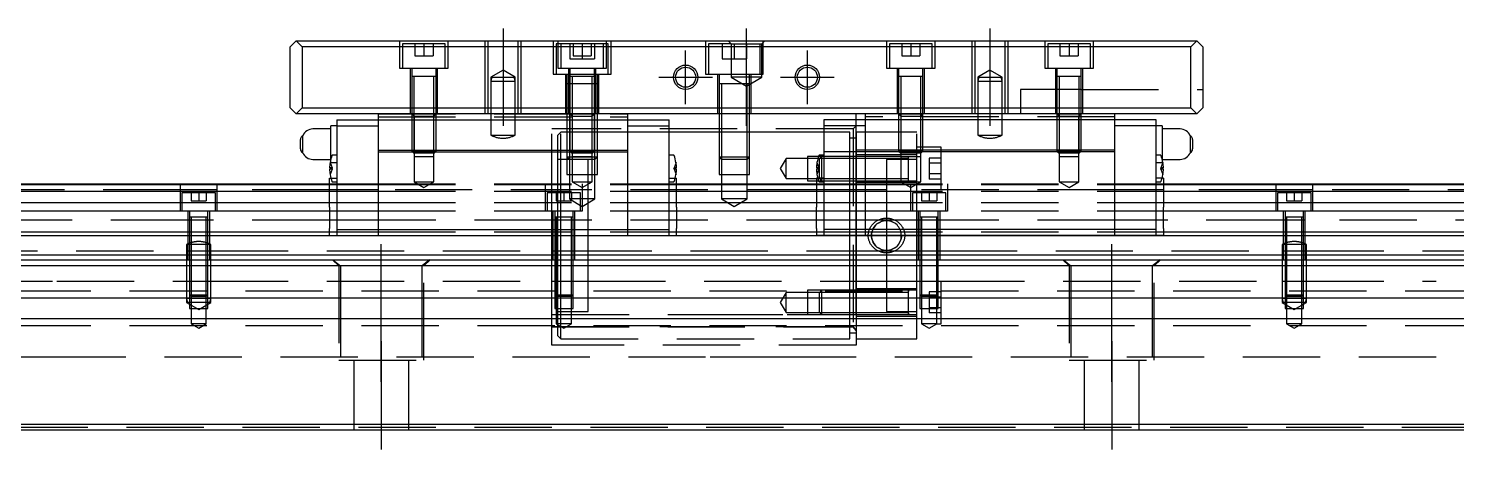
# Model space of a CAD drawing. Extents: x -13 to 914, y -394 to 111.
# Drawn here: x 232 to 466.6, y -336.7 to -267.5 of the extents above; entities that cross this region are included whole.
import ezdxf

# ---------------------------------------------------------------- set-up
doc = ezdxf.new("R2010")
doc.units = 0
doc.linetypes.add('CENTER', pattern=[50.8, 31.75, -6.35, 6.35, -6.35])
doc.linetypes.add('DASHED', pattern=[19.05, 12.7, -6.35])
doc.layers.get('0').update_dxf_attribs({"linetype": 'CONTINUOUS'})
doc.layers.add('CENTER', color=1, linetype='CENTER')

msp = doc.modelspace()

# ---------------------------------------------------------------- linework, layer by layer
at = {"color": 7, "linetype": 'CONTINUOUS'}
for p, q in [((275, -270.51), (276, -269.51)), ((276, -269.51), (424, -269.51)), ((276, -269.51), (277, -270.51)), ((423, -270.51), (424, -269.51)), ((424, -269.51), (425, -270.51)), ((275, -280.51), (275, -270.51)), ((277, -270.51), (277, -280.51)), ((423, -270.51), (277, -270.51)), ((423, -280.51), (423, -270.51)), ((425, -270.51), (425, -280.51)), ((325, -276.61), (324.65, -276.61)), ((275, -280.51), (276, -281.51)), ((277, -280.51), (276, -281.51)), ((424, -281.51), (276, -281.51)), ((277, -280.51), (423, -280.51)), ((289.5, -281.51), (289.5, -282.51)), ((330.5, -282.51), (330.5, -281.51)), ((368, -282.51), (368, -281.51)), ((369.5, -281.51), (369.5, -282.51)), ((410.5, -282.51), (410.5, -281.51)), ((424, -281.51), (423, -280.51)), ((424, -281.51), (425, -280.51)), ((282.7, -283.51), (281.7, -283.51)), ((281.7, -288.97), (281.7, -283.51)), ((282.7, -282.51), (289.5, -282.51)), ((282.7, -282.51), (282.7, -283.51)), ((282.7, -283.51), (282.7, -300.51)), ((282.7, -283.51), (289.5, -283.51)), ((289.5, -282.51), (289.5, -287.51)), ((289.5, -282.51), (330.5, -282.51)), ((330.5, -282.51), (337.3, -282.51)), ((330.5, -287.51), (330.5, -282.51)), ((330.5, -283.51), (337.3, -283.51)), ((337.3, -283.51), (337.3, -282.51)), ((337.3, -300.51), (337.3, -283.51)), ((362.7, -282.51), (362.7, -283.51)), ((369.5, -282.51), (362.7, -282.51)), ((369.5, -283.51), (362.7, -283.51)), ((362.7, -283.51), (362.7, -300.51)), ((369.5, -282.51), (369.5, -287.51)), ((410.5, -282.51), (369.5, -282.51)), ((417.3, -282.51), (410.5, -282.51)), ((410.5, -287.51), (410.5, -282.51)), ((417.3, -283.51), (410.5, -283.51)), ((417.3, -283.51), (417.3, -282.51)), ((418.3, -283.51), (417.3, -283.51)), ((417.3, -300.51), (417.3, -283.51)), ((418.3, -283.51), (418.3, -288.97)), ((276.7, -287.26), (276.7, -285.76)), ((277.12, -287.9), (277.12, -285.12)), ((281.7, -284.01), (278.75, -284.01)), ((421.25, -284.01), (418.3, -284.01)), ((422.88, -285.12), (422.88, -287.9)), ((423.3, -285.76), (423.3, -287.26)), ((282.7, -288.31), (281.99, -288.31)), ((289.5, -287.51), (289.5, -287.76)), ((289.5, -287.51), (330.5, -287.51)), ((289.5, -287.76), (289.5, -300.51)), ((289.5, -287.76), (330.5, -287.76)), ((330.5, -287.76), (330.5, -287.51)), ((330.5, -300.51), (330.5, -287.76)), ((338.01, -288.31), (337.3, -288.31)), ((362.7, -288.31), (361.99, -288.31)), ((369.5, -287.51), (369.5, -287.76)), ((410.5, -287.51), (369.5, -287.51)), ((369.5, -287.76), (369.5, -300.51)), ((410.5, -287.76), (369.5, -287.76)), ((410.5, -287.76), (410.5, -287.51)), ((410.5, -300.51), (410.5, -287.76)), ((418.01, -288.31), (417.3, -288.31)), ((278.75, -289.01), (281.69, -289.01)), ((281.5, -290.41), (281.58, -290.41)), ((281.58, -290.61), (281.5, -290.61)), ((281.58, -290.41), (281.58, -290.61)), ((338.42, -290.61), (338.42, -290.41)), ((338.42, -290.41), (338.5, -290.41)), ((338.5, -290.61), (338.42, -290.61)), ((361.5, -290.41), (361.58, -290.41)), ((361.58, -290.61), (361.5, -290.61)), ((361.58, -290.41), (361.58, -290.61)), ((418.31, -289.01), (421.25, -289.01)), ((418.42, -290.61), (418.42, -290.41)), ((418.42, -290.41), (418.5, -290.41)), ((418.5, -290.61), (418.42, -290.61)), ((0, -293.01), (281.5, -293.01)), ((0, -293.14), (281.5, -293.14)), ((281.5, -294.48), (281.5, -292.08)), ((281.5, -292.08), (281.71, -292.08)), ((281.99, -292.71), (282.7, -292.71)), ((337.3, -292.71), (338.01, -292.71)), ((338.29, -292.08), (338.5, -292.08)), ((338.5, -294.48), (338.5, -292.08)), ((338.5, -293.01), (361.5, -293.01)), ((338.5, -293.14), (361.5, -293.14)), ((361.5, -292.08), (361.5, -294.48)), ((361.71, -292.08), (361.5, -292.08)), ((361.99, -292.71), (362.7, -292.71)), ((417.3, -292.71), (418.01, -292.71)), ((418.5, -292.08), (418.29, -292.08)), ((418.5, -292.08), (418.5, -294.48)), ((418.5, -293.01), (700, -293.01)), ((418.5, -293.14), (700, -293.14)), ((0, -294.22), (281.5, -294.22)), ((281.5, -296.04), (281.5, -294.48)), ((338.5, -294.22), (361.5, -294.22)), ((338.5, -296.04), (338.5, -294.48)), ((361.5, -294.48), (361.5, -296.04)), ((418.5, -294.22), (700, -294.22)), ((418.5, -294.48), (418.5, -296.04)), ((0, -296.09), (281.5, -296.09)), ((0, -297.44), (281.5, -297.44)), ((281.5, -296.86), (281.5, -296.04)), ((281.5, -296.86), (281.5, -300.38)), ((338.5, -296.86), (338.5, -296.04)), ((338.5, -296.09), (361.5, -296.09)), ((338.5, -296.86), (338.5, -300.38)), ((338.5, -297.44), (361.5, -297.44)), ((361.5, -296.04), (361.5, -296.86)), ((361.5, -300.38), (361.5, -296.86)), ((418.5, -296.04), (418.5, -296.86)), ((418.5, -296.09), (700, -296.09)), ((418.5, -300.38), (418.5, -296.86)), ((418.5, -297.44), (700, -297.44)), ((0, -300.92), (281.5, -300.92)), ((0, -301.51), (281.5, -301.51)), ((281.5, -301.51), (281.5, -300.38)), ((281.5, -301.51), (338.5, -301.51)), ((282.7, -300.51), (289.5, -300.51)), ((282.7, -300.51), (282.7, -301.51)), ((282.7, -301.51), (289.5, -301.51)), ((289.5, -300.51), (289.5, -301.51)), ((289.5, -300.51), (330.5, -300.51)), ((289.5, -301.51), (330.5, -301.51)), ((330.5, -300.51), (337.3, -300.51)), ((330.5, -301.51), (330.5, -300.51)), ((330.5, -301.51), (337.3, -301.51)), ((337.3, -301.51), (337.3, -300.51)), ((338.5, -301.51), (338.5, -300.38)), ((338.5, -300.92), (361.5, -300.92)), ((338.5, -301.51), (700, -301.51)), ((361.5, -300.38), (361.5, -301.51)), ((362.7, -301.51), (361.5, -301.51)), ((362.7, -300.51), (362.7, -301.51)), ((369.5, -300.51), (362.7, -300.51)), ((369.5, -301.51), (362.7, -301.51)), ((369.5, -300.51), (369.5, -301.51)), ((410.5, -300.51), (369.5, -300.51)), ((410.5, -301.51), (369.5, -301.51)), ((417.3, -300.51), (410.5, -300.51)), ((410.5, -301.51), (410.5, -300.51)), ((417.3, -301.51), (410.5, -301.51)), ((417.3, -301.51), (417.3, -300.51)), ((418.5, -301.51), (417.3, -301.51)), ((418.5, -300.38), (418.5, -301.51)), ((418.5, -300.92), (700, -300.92)), ((0, -304.71), (700, -304.71)), ((1, -305.51), (699, -305.51)), ((698, -306.51), (2, -306.51)), ((698, -311.81), (2, -311.81)), ((698, -315.21), (2, -315.21)), ((2, -332.51), (698, -332.51)), ((699, -333.51), (1, -333.51))]:
    msp.add_line(p, q, dxfattribs=at)
at = {"color": 3, "linetype": 'DASHED'}
for p, q in [((293, -269.51), (293, -274.01)), ((301, -274.01), (301, -269.51)), ((307, -269.51), (307, -281.51)), ((307.5, -269.51), (307.5, -281.51)), ((312.5, -281.51), (312.5, -269.51)), ((313, -281.51), (313, -269.51)), ((318.25, -269.51), (318.25, -275.01)), ((319, -269.51), (319, -274.01)), ((327, -274.01), (327, -269.51)), ((327.75, -275.01), (327.75, -269.51)), ((343.25, -269.51), (343.25, -275.01)), ((347, -269.51), (347.5, -270.01)), ((352.5, -270.01), (353, -269.51)), ((352.75, -275.01), (352.75, -269.51)), ((373, -269.51), (373, -274.01)), ((381, -274.01), (381, -269.51)), ((387, -269.51), (387, -281.51)), ((387.5, -269.51), (387.5, -281.51)), ((392.5, -281.51), (392.5, -269.51)), ((393, -281.51), (393, -269.51)), ((399, -269.51), (399, -274.01)), ((407, -274.01), (407, -269.51)), ((293.5, -270.01), (293.5, -274.01)), ((300.5, -270.01), (293.5, -270.01)), ((295.5, -270.01), (295.5, -272.01)), ((295.5, -272.01), (297, -272.01)), ((297, -270.01), (297, -272.01)), ((297, -272.01), (298.5, -272.01)), ((298.5, -270.01), (298.5, -272.01)), ((300.5, -274.01), (300.5, -270.01)), ((318.75, -270.01), (318.75, -275.01)), ((319.5, -270.01), (318.75, -270.01)), ((319.5, -270.01), (319.5, -274.01)), ((326.5, -270.01), (319.5, -270.01)), ((321, -270.01), (321, -272.51)), ((321.5, -270.01), (321.5, -272.01)), ((321.5, -272.01), (323, -272.01)), ((323, -270.01), (323, -272.01)), ((323, -272.01), (323, -272.51)), ((323, -272.01), (324.5, -272.01)), ((324.5, -270.01), (324.5, -272.01)), ((325, -270.01), (325, -272.51)), ((326.5, -274.01), (326.5, -270.01)), ((327.25, -270.01), (326.5, -270.01)), ((327.25, -275.01), (327.25, -270.01)), ((343.75, -270.01), (343.75, -275.01)), ((347.5, -270.01), (343.75, -270.01)), ((346, -270.01), (346, -272.51)), ((347.5, -270.01), (347.5, -275.51)), ((347.5, -270.01), (352.5, -270.01)), ((348, -270.01), (348, -272.51)), ((350, -270.01), (350, -272.51)), ((352.25, -275.01), (352.25, -270.01)), ((352.5, -275.51), (352.5, -270.01)), ((373.5, -270.01), (373.5, -274.01)), ((380.5, -270.01), (373.5, -270.01)), ((375.5, -270.01), (375.5, -272.01)), ((375.5, -272.01), (377, -272.01)), ((377, -270.01), (377, -272.01)), ((377, -272.01), (378.5, -272.01)), ((378.5, -270.01), (378.5, -272.01)), ((380.5, -274.01), (380.5, -270.01)), ((399.5, -270.01), (399.5, -274.01)), ((406.5, -270.01), (399.5, -270.01)), ((401.5, -270.01), (401.5, -272.01)), ((401.5, -272.01), (403, -272.01)), ((403, -270.01), (403, -272.01)), ((403, -272.01), (404.5, -272.01)), ((404.5, -270.01), (404.5, -272.01)), ((406.5, -274.01), (406.5, -270.01)), ((293, -274.01), (301, -274.01)), ((294.75, -274.01), (294.75, -281.51)), ((295, -274.01), (295, -275.41)), ((299, -275.41), (299, -274.01)), ((299.25, -281.51), (299.25, -274.01)), ((310, -274.36), (308, -275.51)), ((312, -275.51), (310, -274.36)), ((319, -274.01), (327, -274.01)), ((320.75, -274.01), (320.75, -281.51)), ((321, -272.51), (323, -272.51)), ((321, -274.01), (321, -275.41)), ((323, -272.51), (325, -272.51)), ((325, -275.41), (325, -274.01)), ((325.25, -281.51), (325.25, -274.01)), ((346, -272.51), (348, -272.51)), ((348, -272.51), (350, -272.51)), ((373, -274.01), (381, -274.01)), ((374.75, -274.01), (374.75, -281.51)), ((375, -274.01), (375, -275.41)), ((379, -275.41), (379, -274.01)), ((379.25, -281.51), (379.25, -274.01)), ((390, -274.36), (388, -275.51)), ((392, -275.51), (390, -274.36)), ((399, -274.01), (407, -274.01)), ((400.75, -274.01), (400.75, -281.51)), ((401, -274.01), (401, -275.41)), ((405, -275.41), (405, -274.01)), ((405.25, -281.51), (405.25, -274.01)), ((299, -275.41), (295, -275.41)), ((299, -275.41), (295, -275.41)), ((299, -275.41), (295, -275.41)), ((295, -275.41), (295, -275.42)), ((295, -275.41), (295, -281.51)), ((295, -275.41), (295, -275.41)), ((295.35, -275.41), (295.35, -281.51)), ((298.65, -281.51), (298.65, -275.41)), ((299, -275.42), (299, -275.41)), ((299, -275.41), (299, -275.41)), ((299, -281.51), (299, -275.41)), ((308, -275.51), (308, -276.14)), ((308.17, -275.51), (308, -276.14)), ((308, -275.51), (312, -275.51)), ((308, -276.14), (308, -281.51)), ((308, -276.14), (312, -276.14)), ((312, -276.14), (311.83, -275.51)), ((312, -276.14), (312, -275.51)), ((312, -281.51), (312, -276.14)), ((318.25, -275.01), (327.75, -275.01)), ((320.25, -275.01), (320.25, -281.51)), ((320.5, -275.01), (320.5, -276.61)), ((321, -276.61), (320.5, -276.61)), ((320.5, -276.61), (320.5, -276.62)), ((320.5, -276.61), (320.5, -281.51)), ((320.5, -276.61), (320.5, -276.61)), ((325.5, -276.61), (320.5, -276.61)), ((321, -276.61), (320.5, -276.61)), ((320.9, -276.61), (320.9, -281.51)), ((320.9, -276.61), (320.9, -281.51)), ((325, -275.41), (321, -275.41)), ((325, -275.41), (321, -275.41)), ((321, -275.41), (321, -281.51)), ((321, -275.41), (321, -275.41)), ((321, -275.41), (321, -275.42)), ((321.35, -276.61), (321, -276.61)), ((321.35, -276.61), (321, -276.61)), ((321.35, -275.41), (321.35, -281.51)), ((324.65, -276.61), (321.35, -276.61)), ((324.65, -276.61), (321.35, -276.61)), ((324.65, -281.51), (324.65, -275.41)), ((325, -276.61), (324.65, -276.61)), ((325, -275.41), (325, -275.41)), ((325, -281.51), (325, -275.41)), ((325, -275.42), (325, -275.41)), ((325.5, -276.61), (325, -276.61)), ((325.5, -276.61), (325, -276.61)), ((325.1, -281.51), (325.1, -276.61)), ((325.1, -281.51), (325.1, -276.61)), ((325.5, -276.61), (325.5, -275.01)), ((325.5, -276.62), (325.5, -276.61)), ((325.5, -276.61), (325.5, -276.61)), ((325.5, -281.51), (325.5, -276.61)), ((325.75, -281.51), (325.75, -275.01)), ((343.25, -275.01), (352.75, -275.01)), ((345.25, -275.01), (345.25, -281.51)), ((345.5, -275.01), (345.5, -276.61)), ((350.5, -276.61), (345.5, -276.61)), ((350.5, -276.61), (345.5, -276.61)), ((350.5, -276.61), (345.5, -276.61)), ((345.5, -276.61), (345.5, -281.51)), ((345.5, -276.61), (345.5, -276.61)), ((345.5, -276.61), (345.5, -276.62)), ((345.9, -276.61), (345.9, -281.51)), ((347.5, -275.51), (350, -276.95)), ((352.5, -275.51), (347.5, -275.51)), ((350, -276.95), (352.5, -275.51)), ((350.1, -281.51), (350.1, -276.61)), ((350.5, -276.61), (350.5, -275.01)), ((350.5, -276.61), (350.5, -276.61)), ((350.5, -281.51), (350.5, -276.61)), ((350.5, -276.62), (350.5, -276.61)), ((350.75, -281.51), (350.75, -275.01)), ((379, -275.41), (375, -275.41)), ((379, -275.41), (375, -275.41)), ((375, -275.41), (375, -281.51)), ((375, -275.41), (375, -275.41)), ((375, -275.41), (375, -275.42)), ((375.35, -275.41), (375.35, -281.51)), ((378.65, -281.51), (378.65, -275.41)), ((379, -275.41), (379, -275.41)), ((379, -281.51), (379, -275.41)), ((379, -275.42), (379, -275.41)), ((388, -275.51), (388, -276.14)), ((388.17, -275.51), (388, -276.14)), ((388, -275.51), (392, -275.51)), ((388, -276.14), (388, -281.51)), ((388, -276.14), (392, -276.14)), ((392, -276.14), (391.83, -275.51)), ((392, -276.14), (392, -275.51)), ((392, -281.51), (392, -276.14)), ((405, -275.41), (401, -275.41)), ((405, -275.41), (401, -275.41)), ((405, -275.41), (401, -275.41)), ((405, -275.41), (401, -275.41)), ((405, -275.41), (401, -275.41)), ((405, -275.41), (401, -275.41)), ((401, -275.41), (401, -275.42)), ((401, -275.41), (401, -281.51)), ((401, -275.41), (401, -275.41)), ((401.35, -275.41), (401.35, -281.51)), ((401.35, -275.41), (401.35, -281.51)), ((404.65, -281.51), (404.65, -275.41)), ((404.65, -281.51), (404.65, -275.41)), ((405, -275.42), (405, -275.41)), ((405, -275.41), (405, -275.41)), ((405, -281.51), (405, -275.41)), ((405, -277.51), (395, -277.51)), ((395, -277.51), (395, -281.51)), ((405, -277.51), (425, -277.51)), ((289.5, -281.51), (330.5, -281.51)), ((295, -281.51), (295, -287.66)), ((295, -281.51), (295.38, -281.89)), ((295, -281.51), (299, -281.51)), ((295.35, -281.51), (295.35, -288.01)), ((298.62, -281.89), (299, -281.51)), ((298.65, -288.01), (298.65, -281.51)), ((299, -287.66), (299, -281.51)), ((308, -281.51), (308, -285.01)), ((312, -285.01), (312, -281.51)), ((318, -297.51), (318, -281.51)), ((320.5, -281.51), (320.5, -288.61)), ((320.5, -281.51), (320.5, -288.61)), ((320.9, -281.51), (320.9, -289.01)), ((320.9, -281.51), (320.9, -289.01)), ((321, -281.51), (321, -287.66)), ((321, -281.51), (321.38, -281.89)), ((321, -281.51), (325, -281.51)), ((321.35, -281.51), (321.35, -288.01)), ((324.62, -281.89), (325, -281.51)), ((324.65, -288.01), (324.65, -281.51)), ((325, -287.66), (325, -281.51)), ((325.1, -289.01), (325.1, -281.51)), ((325.1, -289.01), (325.1, -281.51)), ((325.5, -288.61), (325.5, -281.51)), ((325.5, -288.61), (325.5, -281.51)), ((345.5, -281.51), (345.5, -288.61)), ((345.5, -281.51), (345.5, -288.61)), ((345.9, -281.51), (345.9, -289.01)), ((350.1, -289.01), (350.1, -281.51)), ((350.5, -288.61), (350.5, -281.51)), ((350.5, -288.61), (350.5, -281.51)), ((410.5, -281.51), (369.5, -281.51)), ((375, -281.51), (375, -287.66)), ((375, -281.51), (375.38, -281.89)), ((375, -281.51), (379, -281.51)), ((375.35, -281.51), (375.35, -288.01)), ((378.62, -281.89), (379, -281.51)), ((378.65, -288.01), (378.65, -281.51)), ((379, -287.66), (379, -281.51)), ((388, -281.51), (388, -285.01)), ((392, -285.01), (392, -281.51)), ((401, -281.51), (401, -287.66)), ((401, -281.51), (401.38, -281.89)), ((401, -281.51), (405, -281.51)), ((401.35, -281.51), (401.35, -288.01)), ((401.35, -281.51), (401.35, -288.01)), ((404.62, -281.89), (405, -281.51)), ((404.65, -288.01), (404.65, -281.51)), ((404.65, -288.01), (404.65, -281.51)), ((405, -287.66), (405, -281.51)), ((289.5, -282.01), (330.5, -282.01)), ((295.38, -281.89), (295.38, -288.51)), ((295.38, -281.89), (298.62, -281.89)), ((298.62, -288.51), (298.62, -281.89)), ((321.38, -281.89), (321.38, -288.51)), ((321.38, -281.89), (324.62, -281.89)), ((324.62, -288.51), (324.62, -281.89)), ((368, -283.51), (367.5, -284.01)), ((368, -293.01), (368, -282.51)), ((410.5, -282.01), (369.5, -282.01)), ((375.38, -281.89), (375.38, -288.51)), ((375.38, -281.89), (378.62, -281.89)), ((378.62, -288.51), (378.62, -281.89)), ((401.38, -281.89), (401.38, -288.51)), ((401.38, -281.89), (404.62, -281.89)), ((404.62, -288.51), (404.62, -281.89)), ((308, -285.01), (312, -285.01)), ((309.94, -285.51), (310.06, -285.51)), ((367.5, -284.01), (318, -284.01)), ((319.5, -284.51), (319, -285.01)), ((319, -297.51), (319, -285.01)), ((320.5, -284.51), (319.5, -284.51)), ((319.5, -297.51), (319.5, -284.51)), ((320.9, -284.51), (320.5, -284.51)), ((321, -284.51), (320.9, -284.51)), ((321.35, -284.51), (321, -284.51)), ((324.65, -284.51), (321.35, -284.51)), ((325, -284.51), (324.65, -284.51)), ((325.1, -284.51), (325, -284.51)), ((325.5, -284.51), (325.1, -284.51)), ((330.5, -284.51), (325.5, -284.51)), ((337.3, -284.51), (330.5, -284.51)), ((345.5, -284.51), (337.3, -284.51)), ((345.9, -284.51), (345.5, -284.51)), ((350.1, -284.51), (345.9, -284.51)), ((350.5, -284.51), (350.1, -284.51)), ((362.7, -284.51), (350.5, -284.51)), ((367, -284.51), (362.7, -284.51)), ((367, -287.76), (367, -284.51)), ((368, -285.51), (367, -285.51)), ((367.5, -284.01), (367.5, -316.52)), ((369.5, -284.51), (368, -284.51)), ((368, -284.51), (368, -293.01)), ((375, -284.51), (369.5, -284.51)), ((375.35, -284.51), (375, -284.51)), ((378, -284.51), (375.35, -284.51)), ((378, -297.51), (378, -284.51)), ((388, -285.01), (392, -285.01)), ((389.94, -285.51), (390.06, -285.51)), ((295, -287.66), (295.35, -288.01)), ((295, -287.66), (299, -287.66)), ((298.65, -288.01), (295.35, -288.01)), ((295.38, -288.51), (295.38, -292.71)), ((295.38, -288.51), (298.62, -288.51)), ((298.62, -292.71), (298.62, -288.51)), ((298.65, -288.01), (299, -287.66)), ((321, -287.66), (321.35, -288.01)), ((321, -287.66), (325, -287.66)), ((324.65, -288.01), (321.35, -288.01)), ((321.38, -288.51), (321.38, -292.71)), ((321.38, -288.51), (324.62, -288.51)), ((324.62, -292.71), (324.62, -288.51)), ((324.65, -288.01), (325, -287.66)), ((360, -288.51), (360, -292.51)), ((362.35, -288.51), (360, -288.51)), ((362.35, -288.51), (362, -288.86)), ((362.35, -288.51), (362.35, -292.51)), ((368, -288.51), (362.35, -288.51)), ((368, -288.51), (362.35, -288.51)), ((368, -287.76), (362.7, -287.76)), ((367, -288.16), (367, -287.76)), ((367, -292.36), (367, -288.16)), ((378, -287.51), (368, -287.51)), ((369.5, -287.76), (368, -287.76)), ((378, -288.26), (368, -288.26)), ((375.38, -288.51), (368, -288.51)), ((375.1, -287.76), (369.5, -287.76)), ((375, -287.66), (375.35, -288.01)), ((375, -287.66), (379, -287.66)), ((375.35, -287.76), (375.1, -287.76)), ((376.4, -287.76), (375.35, -287.76)), ((378.65, -288.01), (375.35, -288.01)), ((375.38, -288.51), (375.38, -292.71)), ((375.38, -288.51), (378.62, -288.51)), ((378, -287.76), (376.39, -287.76)), ((376.6, -292.51), (376.6, -288.51)), ((379, -287.01), (378, -287.01)), ((378.62, -292.71), (378.62, -288.51)), ((378.65, -288.01), (379, -287.66)), ((382, -287.01), (379, -287.01)), ((382, -294.01), (382, -287.01)), ((401, -287.66), (401.35, -288.01)), ((401, -287.66), (405, -287.66)), ((404.65, -288.01), (401.35, -288.01)), ((401.38, -288.51), (401.38, -292.71)), ((401.38, -288.51), (404.62, -288.51)), ((404.62, -292.71), (404.62, -288.51)), ((404.65, -288.01), (405, -287.66)), ((281.58, -289.51), (281.9, -290.41)), ((281.9, -290.41), (281.58, -290.41)), ((281.9, -290.61), (281.58, -291.51)), ((281.9, -290.61), (281.58, -290.61)), ((281.69, -289.01), (281.7, -289.01)), ((281.7, -289.51), (281.7, -288.97)), ((281.7, -289.51), (282.7, -289.51)), ((281.9, -290.41), (281.94, -290.51)), ((281.9, -290.61), (281.94, -290.51)), ((320.9, -289.01), (319, -289.01)), ((320.5, -288.61), (320.5, -291.51)), ((320.5, -288.61), (320.9, -289.01)), ((320.5, -288.61), (325.5, -288.61)), ((320.9, -289.01), (320.9, -291.51)), ((325.1, -289.01), (320.9, -289.01)), ((324, -301.51), (324, -289.01)), ((325.1, -289.01), (325.5, -288.61)), ((325.1, -291.51), (325.1, -289.01)), ((325.5, -291.51), (325.5, -288.61)), ((338.1, -290.41), (338.06, -290.51)), ((338.1, -290.61), (338.06, -290.51)), ((338.42, -289.51), (338.1, -290.41)), ((338.42, -290.41), (338.1, -290.41)), ((338.1, -290.61), (338.42, -291.51)), ((338.42, -290.61), (338.1, -290.61)), ((345.5, -288.61), (345.5, -291.51)), ((345.5, -288.61), (345.9, -289.01)), ((345.5, -288.61), (350.5, -288.61)), ((345.9, -289.01), (345.9, -291.51)), ((350.1, -289.01), (345.9, -289.01)), ((350.1, -289.01), (350.5, -288.61)), ((350.1, -291.51), (350.1, -289.01)), ((350.5, -291.51), (350.5, -288.61)), ((356.5, -288.86), (355.55, -290.51)), ((355.55, -290.51), (356.5, -292.16)), ((356.5, -292.16), (356.5, -288.86)), ((360, -288.86), (356.5, -288.86)), ((362, -288.86), (360, -288.86)), ((361.58, -289.51), (361.9, -290.41)), ((361.9, -290.41), (361.58, -290.41)), ((361.9, -290.61), (361.58, -291.51)), ((361.9, -290.61), (361.58, -290.61)), ((361.9, -290.41), (361.94, -290.51)), ((361.9, -290.61), (361.94, -290.51)), ((362, -292.16), (362, -288.86)), ((368, -288.86), (362, -288.86)), ((368, -288.86), (362, -288.86)), ((376.6, -288.86), (368, -288.86)), ((378, -289.01), (373, -289.01)), ((373, -289.01), (373, -299.05)), ((380, -288.78), (380, -289.64)), ((382, -288.78), (380, -288.78)), ((380, -289.64), (380, -291.38)), ((382, -289.64), (380, -289.64)), ((417.3, -289.51), (418.3, -289.51)), ((418.1, -290.41), (418.06, -290.51)), ((418.1, -290.61), (418.06, -290.51)), ((418.42, -289.51), (418.1, -290.41)), ((418.42, -290.41), (418.1, -290.41)), ((418.1, -290.61), (418.42, -291.51)), ((418.42, -290.61), (418.1, -290.61)), ((418.3, -288.97), (418.3, -289.51)), ((418.3, -289.01), (418.31, -289.01)), ((257, -297.51), (257, -293.01)), ((263, -293.01), (263, -297.51)), ((281.5, -293.01), (282.7, -293.01)), ((281.5, -293.14), (282.7, -293.14)), ((281.71, -292.08), (282.7, -292.08)), ((282.7, -293.01), (289.5, -293.01)), ((282.7, -293.14), (289.5, -293.14)), ((289.5, -293.01), (330.5, -293.01)), ((289.5, -293.14), (330.5, -293.14)), ((295.38, -292.71), (297, -293.65)), ((295.38, -292.71), (298.62, -292.71)), ((297, -293.65), (298.62, -292.71)), ((317, -297.51), (317, -293.01)), ((320.5, -291.51), (325.5, -291.51)), ((320.9, -291.51), (320.9, -295.51)), ((321.38, -292.71), (323, -293.65)), ((321.38, -292.71), (324.62, -292.71)), ((323, -293.65), (324.62, -292.71)), ((323, -293.01), (323, -297.51)), ((325.1, -295.51), (325.1, -291.51)), ((330.5, -293.01), (337.3, -293.01)), ((330.5, -293.14), (337.3, -293.14)), ((337.3, -292.08), (338.29, -292.08)), ((337.3, -293.01), (338.5, -293.01)), ((337.3, -293.14), (338.5, -293.14)), ((345.5, -291.51), (350.5, -291.51)), ((345.9, -291.51), (345.9, -295.51)), ((350.1, -295.51), (350.1, -291.51)), ((356.5, -292.16), (360, -292.16)), ((360, -292.16), (362, -292.16)), ((360, -292.51), (362.35, -292.51)), ((361.5, -293.01), (362.7, -293.01)), ((361.5, -293.14), (362.7, -293.14)), ((362.7, -292.08), (361.71, -292.08)), ((362, -292.16), (368, -292.16)), ((362, -292.16), (362.35, -292.51)), ((362, -292.16), (368, -292.16)), ((362.35, -292.51), (368, -292.51)), ((362.35, -292.51), (368, -292.51)), ((362.7, -293.01), (369.5, -293.01)), ((362.7, -293.14), (369.5, -293.14)), ((367, -292.76), (367, -292.36)), ((367, -293.01), (367, -292.76)), ((367, -301.51), (367, -293.01)), ((368, -292.16), (376.6, -292.16)), ((368, -292.51), (378, -292.51)), ((368, -292.76), (378, -292.76)), ((368, -296.19), (368, -293.01)), ((368, -293.01), (368, -296.19)), ((369.5, -293.01), (410.5, -293.01)), ((369.5, -293.14), (410.5, -293.14)), ((375.38, -292.71), (377, -293.65)), ((375.38, -292.71), (378.62, -292.71)), ((377, -293.65), (378.62, -292.71)), ((377, -297.51), (377, -293.01)), ((380, -291.38), (380, -292.24)), ((382, -291.38), (380, -291.38)), ((382, -292.24), (380, -292.24)), ((383, -293.01), (383, -297.51)), ((401.38, -292.71), (403, -293.65)), ((401.38, -292.71), (404.62, -292.71)), ((403, -293.65), (404.62, -292.71)), ((410.5, -293.01), (417.3, -293.01)), ((410.5, -293.14), (417.3, -293.14)), ((418.29, -292.08), (417.3, -292.08)), ((417.3, -293.01), (418.5, -293.01)), ((417.3, -293.14), (418.5, -293.14)), ((437, -297.51), (437, -293.01)), ((443, -293.01), (443, -297.51)), ((257, -294.01), (203, -294.01)), ((263, -294.01), (257, -294.01)), ((257.25, -294.51), (257.25, -297.51)), ((262.75, -294.51), (257.25, -294.51)), ((258.75, -294.51), (258.75, -295.81)), ((260, -294.51), (260, -295.81)), ((261.25, -294.51), (261.25, -295.81)), ((262.75, -297.51), (262.75, -294.51)), ((281.5, -294.01), (263, -294.01)), ((282.7, -294.01), (281.5, -294.01)), ((281.5, -294.22), (282.7, -294.22)), ((289.5, -294.01), (282.7, -294.01)), ((282.7, -294.22), (289.5, -294.22)), ((324, -294.01), (289.5, -294.01)), ((289.5, -294.22), (330.5, -294.22)), ((317.25, -294.51), (317.25, -297.51)), ((322.75, -294.51), (317.25, -294.51)), ((318.75, -294.51), (318.75, -295.81)), ((320, -294.51), (320, -295.81)), ((320.9, -295.51), (323, -296.72)), ((325.1, -295.51), (320.9, -295.51)), ((321.25, -294.51), (321.25, -295.81)), ((322.75, -297.51), (322.75, -294.51)), ((323, -296.72), (325.1, -295.51)), ((362.7, -294.01), (324, -294.01)), ((330.5, -294.22), (337.3, -294.22)), ((337.3, -294.22), (338.5, -294.22)), ((345.9, -295.51), (348, -296.72)), ((350.1, -295.51), (345.9, -295.51)), ((348, -296.72), (350.1, -295.51)), ((361.5, -294.22), (362.7, -294.22)), ((367, -294.01), (362.7, -294.01)), ((362.7, -294.22), (369.5, -294.22)), ((368, -294.01), (367, -294.01)), ((369.5, -294.01), (368, -294.01)), ((373, -294.01), (369.5, -294.01)), ((369.5, -294.22), (410.5, -294.22)), ((410.5, -294.01), (373, -294.01)), ((377.25, -294.51), (377.25, -297.51)), ((382.75, -294.51), (377.25, -294.51)), ((378.75, -294.51), (378.75, -295.81)), ((380, -294.51), (380, -295.81)), ((381.25, -294.51), (381.25, -295.81)), ((382.75, -297.51), (382.75, -294.51)), ((417.3, -294.01), (410.5, -294.01)), ((410.5, -294.22), (417.3, -294.22)), ((418.5, -294.01), (417.3, -294.01)), ((417.3, -294.22), (418.5, -294.22)), ((437, -294.01), (418.5, -294.01)), ((443, -294.01), (437, -294.01)), ((437.25, -294.51), (437.25, -297.51)), ((442.75, -294.51), (437.25, -294.51)), ((438.75, -294.51), (438.75, -295.81)), ((440, -294.51), (440, -295.81)), ((441.25, -294.51), (441.25, -295.81)), ((442.75, -297.51), (442.75, -294.51)), ((497, -294.01), (443, -294.01)), ((263, -297.51), (257, -297.51)), ((258.25, -305.51), (258.25, -297.51)), ((258.5, -297.51), (258.5, -298.51)), ((258.75, -295.81), (260, -295.81)), ((260, -295.81), (261.25, -295.81)), ((261.5, -298.51), (261.5, -297.51)), ((261.75, -297.51), (261.75, -305.51)), ((281.5, -296.09), (282.7, -296.09)), ((281.5, -297.44), (282.7, -297.44)), ((282.7, -296.09), (289.5, -296.09)), ((282.7, -297.44), (289.5, -297.44)), ((289.5, -296.09), (330.5, -296.09)), ((289.5, -297.44), (330.5, -297.44)), ((323, -297.51), (317, -297.51)), ((318, -301.51), (318, -297.51)), ((318.25, -301.51), (318.25, -297.51)), ((318.5, -297.51), (318.5, -298.51)), ((318.75, -295.81), (320, -295.81)), ((319, -298.51), (319, -297.51)), ((319.5, -298.51), (319.5, -297.51)), ((320, -295.81), (321.25, -295.81)), ((321.5, -298.51), (321.5, -297.51)), ((321.75, -297.51), (321.75, -301.51)), ((330.5, -296.09), (337.3, -296.09)), ((330.5, -297.44), (337.3, -297.44)), ((337.3, -296.09), (338.5, -296.09)), ((337.3, -297.44), (338.5, -297.44)), ((361.5, -296.09), (362.7, -296.09)), ((361.5, -297.44), (362.7, -297.44)), ((362.7, -296.09), (369.5, -296.09)), ((362.7, -297.44), (369.5, -297.44)), ((368, -301.51), (368, -296.19)), ((368, -296.19), (368, -301.51)), ((369.5, -296.09), (410.5, -296.09)), ((369.5, -297.44), (410.5, -297.44)), ((383, -297.51), (377, -297.51)), ((378, -301.51), (378, -297.51)), ((378.25, -301.51), (378.25, -297.51)), ((378.5, -297.51), (378.5, -298.51)), ((378.75, -295.81), (380, -295.81)), ((380, -295.81), (381.25, -295.81)), ((381.5, -298.51), (381.5, -297.51)), ((381.75, -297.51), (381.75, -301.51)), ((410.5, -296.09), (417.3, -296.09)), ((410.5, -297.44), (417.3, -297.44)), ((417.3, -296.09), (418.5, -296.09)), ((417.3, -297.44), (418.5, -297.44)), ((443, -297.51), (437, -297.51)), ((438.25, -305.51), (438.25, -297.51)), ((438.5, -297.51), (438.5, -298.51)), ((438.75, -295.81), (440, -295.81)), ((440, -295.81), (441.25, -295.81)), ((441.5, -298.51), (441.5, -297.51)), ((441.75, -297.51), (441.75, -305.51)), ((258.25, -299.01), (201.75, -299.01)), ((258.5, -299.01), (258.25, -299.01)), ((258.5, -298.5), (258.5, -298.51)), ((261.5, -298.51), (258.5, -298.51)), ((258.5, -298.51), (258.5, -298.51)), ((258.5, -298.51), (258.5, -305.51)), ((260, -298.51), (258.5, -298.51)), ((258.75, -299.01), (258.5, -299.01)), ((258.75, -298.51), (258.75, -305.51)), ((261.25, -299.01), (258.75, -299.01)), ((261.5, -298.51), (260, -298.51)), ((261.25, -305.51), (261.25, -298.51)), ((261.5, -299.01), (261.25, -299.01)), ((261.5, -298.51), (261.5, -298.5)), ((261.5, -298.51), (261.5, -298.51)), ((261.5, -305.51), (261.5, -298.51)), ((261.75, -299.01), (261.5, -299.01)), ((281.5, -299.01), (261.75, -299.01)), ((282.7, -299.01), (281.5, -299.01)), ((289.5, -299.01), (282.7, -299.01)), ((318, -299.01), (289.5, -299.01)), ((318.25, -299.01), (318, -299.01)), ((318.5, -299.01), (318.25, -299.01)), ((318.5, -298.5), (318.5, -298.51)), ((318.5, -298.51), (318.5, -298.51)), ((318.5, -298.51), (318.5, -301.51)), ((320, -298.51), (318.5, -298.51)), ((318.75, -299.01), (318.5, -299.01)), ((318.75, -298.51), (318.75, -301.51)), ((319, -299.01), (318.75, -299.01)), ((319, -301.51), (319, -298.51)), ((321.25, -299.01), (319, -299.01)), ((319.5, -301.51), (319.5, -298.51)), ((321.5, -298.51), (320, -298.51)), ((321.25, -301.51), (321.25, -298.51)), ((321.5, -299.01), (321.25, -299.01)), ((321.5, -298.51), (321.5, -298.5)), ((321.5, -298.51), (321.5, -298.51)), ((321.5, -301.51), (321.5, -298.51)), ((321.75, -299.01), (321.5, -299.01)), ((362.7, -299.01), (321.75, -299.01)), ((367, -299.01), (362.7, -299.01)), ((368, -299.01), (367, -299.01)), ((369.5, -299.01), (368, -299.01)), ((378, -299.01), (369.5, -299.01)), ((370.24, -300.4), (370.3, -300.27)), ((370.3, -300.27), (370.37, -300.14)), ((370.37, -300.14), (370.44, -300.02)), ((370.44, -300.02), (370.52, -299.9)), ((370.52, -299.9), (370.61, -299.79)), ((370.61, -299.79), (370.7, -299.68)), ((370.7, -299.68), (370.8, -299.57)), ((370.8, -299.57), (370.9, -299.47)), ((370.9, -299.47), (371.01, -299.37)), ((371.01, -299.37), (371.12, -299.28)), ((371.12, -299.28), (371.24, -299.2)), ((371.24, -299.2), (371.36, -299.12)), ((371.36, -299.12), (371.48, -299.05)), ((371.48, -299.05), (371.61, -298.98)), ((371.61, -298.98), (371.74, -298.92)), ((371.74, -298.92), (371.87, -298.86)), ((371.87, -298.86), (372.01, -298.81)), ((372.01, -298.81), (372.15, -298.77)), ((372.15, -298.77), (372.29, -298.74)), ((372.29, -298.74), (372.43, -298.71)), ((372.43, -298.71), (372.57, -298.68)), ((372.57, -298.68), (372.71, -298.67)), ((372.71, -298.67), (372.85, -298.66)), ((372.85, -298.66), (373, -298.65)), ((373, -298.65), (373.15, -298.66)), ((373, -299.06), (373, -301.51)), ((373.15, -298.66), (373.29, -298.67)), ((373.29, -298.67), (373.43, -298.68)), ((373.43, -298.68), (373.57, -298.71)), ((373.57, -298.71), (373.71, -298.74)), ((373.71, -298.74), (373.85, -298.77)), ((373.85, -298.77), (373.99, -298.81)), ((373.99, -298.81), (374.13, -298.86)), ((374.13, -298.86), (374.26, -298.92)), ((374.26, -298.92), (374.39, -298.98)), ((374.39, -298.98), (374.52, -299.05)), ((374.52, -299.05), (374.64, -299.12)), ((374.64, -299.12), (374.76, -299.2)), ((374.76, -299.2), (374.88, -299.28)), ((374.88, -299.28), (374.99, -299.37)), ((374.99, -299.37), (375.1, -299.47)), ((375.1, -299.47), (375.2, -299.57)), ((375.2, -299.57), (375.3, -299.68)), ((375.3, -299.68), (375.39, -299.79)), ((375.39, -299.79), (375.48, -299.9)), ((375.48, -299.9), (375.54, -300)), ((375.54, -300), (375.6, -300.09)), ((375.6, -300.09), (375.66, -300.19)), ((375.66, -300.19), (375.71, -300.29)), ((375.71, -300.29), (375.76, -300.4)), ((378.25, -299.01), (378, -299.01)), ((378.5, -299.01), (378.25, -299.01)), ((378.5, -298.5), (378.5, -298.51)), ((380, -298.51), (378.5, -298.51)), ((378.5, -298.51), (378.5, -301.51)), ((378.5, -298.51), (378.5, -298.51)), ((381.5, -298.51), (378.5, -298.51)), ((378.75, -299.01), (378.5, -299.01)), ((378.75, -298.51), (378.75, -301.51)), ((381.25, -299.01), (378.75, -299.01)), ((381.5, -298.51), (380, -298.51)), ((381.25, -301.51), (381.25, -298.51)), ((381.5, -299.01), (381.25, -299.01)), ((381.5, -298.51), (381.5, -298.5)), ((381.5, -301.51), (381.5, -298.51)), ((381.5, -298.51), (381.5, -298.51)), ((381.75, -299.01), (381.5, -299.01)), ((410.5, -299.01), (381.75, -299.01)), ((417.3, -299.01), (410.5, -299.01)), ((418.5, -299.01), (417.3, -299.01)), ((438.25, -299.01), (418.5, -299.01)), ((438.5, -299.01), (438.25, -299.01)), ((438.5, -298.5), (438.5, -298.51)), ((438.5, -298.51), (438.5, -298.51)), ((438.5, -298.51), (438.5, -305.51)), ((440, -298.51), (438.5, -298.51)), ((438.75, -299.01), (438.5, -299.01)), ((438.75, -298.51), (438.75, -305.51)), ((441.25, -299.01), (438.75, -299.01)), ((441.5, -298.51), (440, -298.51)), ((441.25, -305.51), (441.25, -298.51)), ((441.5, -299.01), (441.25, -299.01)), ((441.5, -298.51), (441.5, -298.5)), ((441.5, -298.51), (441.5, -298.51)), ((441.5, -305.51), (441.5, -298.51)), ((441.75, -299.01), (441.5, -299.01)), ((498.25, -299.01), (441.75, -299.01)), ((0, -301.51), (281.5, -301.51)), ((260.06, -302.51), (259.94, -302.51)), ((281.5, -300.92), (282.7, -300.92)), ((281.5, -301.51), (282.7, -301.51)), ((282.7, -300.92), (289.5, -300.92)), ((289.5, -300.92), (330.5, -300.92)), ((318, -305.51), (318, -301.51)), ((318.25, -305.51), (318.25, -301.51)), ((318.5, -301.51), (318.5, -305.51)), ((318.75, -301.51), (318.75, -305.51)), ((319, -305.51), (319, -301.51)), ((319.5, -305.51), (319.5, -301.51)), ((321.25, -305.51), (321.25, -301.51)), ((321.5, -305.51), (321.5, -301.51)), ((321.75, -301.51), (321.75, -305.51)), ((324, -314.01), (324, -301.51)), ((330.5, -300.92), (337.3, -300.92)), ((337.3, -300.92), (338.5, -300.92)), ((337.3, -301.51), (338.5, -301.51)), ((338.5, -301.51), (361.5, -301.51)), ((361.5, -300.92), (362.7, -300.92)), ((362.7, -300.92), (369.5, -300.92)), ((367, -305.51), (367, -301.51)), ((368, -305.51), (368, -301.51)), ((368, -301.51), (368, -305.51)), ((369.5, -300.92), (410.5, -300.92)), ((370, -301.4), (370.01, -301.29)), ((370, -301.51), (370, -301.4)), ((370, -301.65), (370, -301.51)), ((370.01, -301.79), (370, -301.65)), ((370.01, -301.29), (370.02, -301.18)), ((370.03, -301.92), (370.01, -301.79)), ((370.02, -301.18), (370.04, -301.07)), ((370.06, -302.06), (370.03, -301.92)), ((370.04, -301.07), (370.06, -300.96)), ((370.06, -300.96), (370.08, -300.84)), ((370.08, -302.18), (370.06, -302.06)), ((370.08, -300.84), (370.11, -300.73)), ((370.11, -302.29), (370.08, -302.18)), ((370.11, -300.73), (370.15, -300.62)), ((370.15, -302.4), (370.11, -302.29)), ((370.15, -300.62), (370.19, -300.51)), ((370.19, -302.51), (370.15, -302.4)), ((370.19, -300.51), (370.24, -300.4)), ((370.24, -302.62), (370.19, -302.51)), ((370.29, -302.73), (370.24, -302.62)), ((373, -301.51), (373, -303.96)), ((375.76, -302.62), (375.7, -302.75)), ((375.76, -300.4), (375.81, -300.51)), ((375.81, -302.51), (375.76, -302.62)), ((375.81, -300.51), (375.85, -300.62)), ((375.85, -302.4), (375.81, -302.51)), ((375.85, -300.62), (375.89, -300.73)), ((375.89, -302.29), (375.85, -302.4)), ((375.89, -300.73), (375.92, -300.84)), ((375.92, -302.18), (375.89, -302.29)), ((375.92, -300.84), (375.94, -300.96)), ((375.94, -302.06), (375.92, -302.18)), ((375.94, -300.96), (375.97, -301.1)), ((375.96, -301.95), (375.94, -302.06)), ((375.98, -301.84), (375.96, -301.95)), ((375.97, -301.1), (375.99, -301.23)), ((375.99, -301.73), (375.98, -301.84)), ((375.99, -301.23), (376, -301.37)), ((376, -301.62), (375.99, -301.73)), ((376, -301.37), (376, -301.51)), ((376, -301.51), (376, -301.62)), ((378, -305.51), (378, -301.51)), ((378.25, -305.51), (378.25, -301.51)), ((378.5, -301.51), (378.5, -305.51)), ((378.75, -301.51), (378.75, -305.51)), ((381.25, -305.51), (381.25, -301.51)), ((381.5, -305.51), (381.5, -301.51)), ((381.75, -301.51), (381.75, -305.51)), ((410.5, -300.92), (417.3, -300.92)), ((417.3, -300.92), (418.5, -300.92)), ((418.5, -301.51), (700, -301.51)), ((440.06, -302.51), (439.94, -302.51)), ((201.75, -304.01), (258, -304.01)), ((258, -303.01), (258, -305.51)), ((258.25, -303.01), (258, -303.01)), ((258, -304.01), (258.25, -304.01)), ((258.5, -303.01), (258.25, -303.01)), ((258.25, -304.01), (258.5, -304.01)), ((258.75, -303.01), (258.5, -303.01)), ((258.5, -304.01), (258.75, -304.01)), ((261.25, -303.01), (258.75, -303.01)), ((258.75, -304.01), (261.25, -304.01)), ((261.5, -303.01), (261.25, -303.01)), ((261.25, -304.01), (261.5, -304.01)), ((261.75, -303.01), (261.5, -303.01)), ((261.5, -304.01), (261.75, -304.01)), ((262, -303.01), (261.75, -303.01)), ((261.75, -304.01), (262, -304.01)), ((262, -305.51), (262, -303.01)), ((262, -304.01), (318, -304.01)), ((318, -304.01), (318.25, -304.01)), ((318.25, -304.01), (318.5, -304.01)), ((318.5, -304.01), (318.75, -304.01)), ((318.75, -304.01), (319, -304.01)), ((319, -304.01), (321.25, -304.01)), ((321.25, -304.01), (321.5, -304.01)), ((321.5, -304.01), (321.75, -304.01)), ((321.75, -304.01), (367, -304.01)), ((367, -304.01), (368, -304.01)), ((368, -304.01), (378, -304.01)), ((370.34, -302.83), (370.29, -302.73)), ((370.4, -302.93), (370.34, -302.83)), ((370.46, -303.02), (370.4, -302.93)), ((370.52, -303.12), (370.46, -303.02)), ((370.61, -303.23), (370.52, -303.12)), ((370.7, -303.34), (370.61, -303.23)), ((370.8, -303.45), (370.7, -303.34)), ((370.9, -303.55), (370.8, -303.45)), ((371.01, -303.65), (370.9, -303.55)), ((371.12, -303.74), (371.01, -303.65)), ((371.24, -303.82), (371.12, -303.74)), ((371.36, -303.9), (371.24, -303.82)), ((371.48, -303.97), (371.36, -303.9)), ((371.61, -304.04), (371.48, -303.97)), ((371.74, -304.1), (371.61, -304.04)), ((371.87, -304.16), (371.74, -304.1)), ((372.01, -304.21), (371.87, -304.16)), ((372.15, -304.25), (372.01, -304.21)), ((372.29, -304.28), (372.15, -304.25)), ((372.43, -304.31), (372.29, -304.28)), ((372.57, -304.34), (372.43, -304.31)), ((372.71, -304.35), (372.57, -304.34)), ((372.85, -304.36), (372.71, -304.35)), ((373, -304.37), (372.85, -304.36)), ((373, -303.97), (373, -314.01)), ((373.15, -304.36), (373, -304.37)), ((373.29, -304.35), (373.15, -304.36)), ((373.43, -304.34), (373.29, -304.35)), ((373.57, -304.31), (373.43, -304.34)), ((373.71, -304.28), (373.57, -304.31)), ((373.85, -304.25), (373.71, -304.28)), ((373.99, -304.21), (373.85, -304.25)), ((374.13, -304.16), (373.99, -304.21)), ((374.26, -304.1), (374.13, -304.16)), ((374.39, -304.04), (374.26, -304.1)), ((374.52, -303.97), (374.39, -304.04)), ((374.64, -303.9), (374.52, -303.97)), ((374.76, -303.82), (374.64, -303.9)), ((374.88, -303.74), (374.76, -303.82)), ((374.99, -303.65), (374.88, -303.74)), ((375.1, -303.55), (374.99, -303.65)), ((375.2, -303.45), (375.1, -303.55)), ((375.3, -303.34), (375.2, -303.45)), ((375.39, -303.23), (375.3, -303.34)), ((375.48, -303.12), (375.39, -303.23)), ((375.56, -303), (375.48, -303.12)), ((375.63, -302.88), (375.56, -303)), ((375.7, -302.75), (375.63, -302.88)), ((378, -304.01), (378.25, -304.01)), ((378.25, -304.01), (378.5, -304.01)), ((378.5, -304.01), (378.75, -304.01)), ((378.75, -304.01), (381.25, -304.01)), ((381.25, -304.01), (381.5, -304.01)), ((381.5, -304.01), (381.75, -304.01)), ((381.75, -304.01), (438, -304.01)), ((438, -303.01), (438, -305.51)), ((438.25, -303.01), (438, -303.01)), ((438, -304.01), (438.25, -304.01)), ((438.5, -303.01), (438.25, -303.01)), ((438.25, -304.01), (438.5, -304.01)), ((438.75, -303.01), (438.5, -303.01)), ((438.5, -304.01), (438.75, -304.01)), ((441.25, -303.01), (438.75, -303.01)), ((438.75, -304.01), (441.25, -304.01)), ((441.5, -303.01), (441.25, -303.01)), ((441.25, -304.01), (441.5, -304.01)), ((441.75, -303.01), (441.5, -303.01)), ((441.5, -304.01), (441.75, -304.01)), ((442, -303.01), (441.75, -303.01)), ((441.75, -304.01), (442, -304.01)), ((442, -305.51), (442, -303.01)), ((442, -304.01), (498.25, -304.01)), ((258, -305.51), (258, -311.81)), ((258.5, -305.51), (258.5, -311.26)), ((258.5, -305.51), (258.5, -311.26)), ((258.75, -305.51), (258.75, -311.51)), ((261.25, -311.51), (261.25, -305.51)), ((261.5, -311.26), (261.5, -305.51)), ((261.5, -311.26), (261.5, -305.51)), ((262, -311.81), (262, -305.51)), ((282, -305.51), (283, -306.51)), ((282.06, -305.51), (283.29, -306.51)), ((283, -306.51), (283, -322.01)), ((283.29, -306.51), (283.29, -311.81)), ((297.94, -305.51), (296.71, -306.51)), ((296.71, -311.81), (296.71, -306.51)), ((297, -306.51), (298, -305.51)), ((297, -322.01), (297, -306.51)), ((318, -311.81), (318, -305.51)), ((318.5, -305.51), (318.5, -311.26)), ((318.5, -305.51), (318.5, -311.26)), ((318.75, -305.51), (318.75, -311.51)), ((319, -311.51), (319, -305.51)), ((319.5, -311.51), (319.5, -305.51)), ((321.25, -311.51), (321.25, -305.51)), ((321.5, -311.26), (321.5, -305.51)), ((321.5, -311.26), (321.5, -305.51)), ((367, -310.26), (367, -305.51)), ((368, -306.83), (368, -305.51)), ((368, -305.51), (368, -306.83)), ((368, -311.81), (368, -306.83)), ((368, -306.83), (368, -311.81)), ((378, -311.81), (378, -305.51)), ((378.5, -305.51), (378.5, -311.26)), ((378.5, -305.51), (378.5, -311.26)), ((378.75, -305.51), (378.75, -311.51)), ((381.25, -311.51), (381.25, -305.51)), ((381.5, -311.26), (381.5, -305.51)), ((381.5, -311.26), (381.5, -305.51)), ((402, -305.51), (403, -306.51)), ((402.06, -305.51), (403.29, -306.51)), ((403, -306.51), (403, -322.01)), ((403.29, -306.51), (403.29, -311.81)), ((417.94, -305.51), (416.71, -306.51)), ((416.71, -311.81), (416.71, -306.51)), ((417, -306.51), (418, -305.51)), ((417, -322.01), (417, -306.51)), ((438, -305.51), (438, -311.81)), ((438.5, -305.51), (438.5, -311.26)), ((438.5, -305.51), (438.5, -311.26)), ((438.75, -305.51), (438.75, -311.51)), ((441.25, -311.51), (441.25, -305.51)), ((441.5, -311.26), (441.5, -305.51)), ((441.5, -311.26), (441.5, -305.51)), ((442, -311.81), (442, -305.51)), ((223.29, -309.01), (236.71, -309.01)), ((236.71, -309.01), (258, -309.01)), ((258, -309.01), (258.5, -309.01)), ((258.5, -309.01), (258.75, -309.01)), ((258.75, -309.01), (261.25, -309.01)), ((261.25, -309.01), (261.5, -309.01)), ((261.5, -309.01), (262, -309.01)), ((262, -309.01), (318, -309.01)), ((318, -309.01), (318.5, -309.01)), ((318.5, -309.01), (318.75, -309.01)), ((318.75, -309.01), (319, -309.01)), ((319, -309.01), (321.25, -309.01)), ((321.25, -309.01), (321.5, -309.01)), ((321.5, -309.01), (324, -309.01)), ((324, -309.01), (367, -309.01)), ((367, -309.01), (368, -309.01)), ((368, -309.01), (373, -309.01)), ((373, -309.01), (378, -309.01)), ((378, -309.01), (378.5, -309.01)), ((378.5, -309.01), (378.75, -309.01)), ((378.75, -309.01), (381.25, -309.01)), ((381.25, -309.01), (381.5, -309.01)), ((381.5, -309.01), (383, -309.01)), ((382, -311.81), (382, -309.01)), ((383, -309.01), (438, -309.01)), ((438, -309.01), (438.5, -309.01)), ((438.5, -309.01), (438.75, -309.01)), ((438.75, -309.01), (441.25, -309.01)), ((441.25, -309.01), (441.5, -309.01)), ((441.5, -309.01), (442, -309.01)), ((442, -309.01), (463.29, -309.01)), ((699.5, -310.66), (0.5, -310.66)), ((258, -311.81), (258, -311.88)), ((258, -311.88), (258, -312.51)), ((258, -311.88), (258.17, -312.51)), ((258.5, -311.88), (258, -311.88)), ((258.5, -311.26), (258.75, -311.51)), ((258.5, -311.26), (258.5, -311.81)), ((258.5, -311.26), (261.5, -311.26)), ((258.5, -311.81), (258.5, -313.51)), ((261.5, -311.88), (258.5, -311.88)), ((258.75, -311.51), (258.75, -313.51)), ((261.25, -311.51), (258.75, -311.51)), ((261.25, -311.51), (261.5, -311.26)), ((261.25, -313.51), (261.25, -311.51)), ((261.5, -311.81), (261.5, -311.26)), ((261.5, -313.51), (261.5, -311.81)), ((262, -311.88), (261.5, -311.88)), ((261.83, -312.51), (262, -311.88)), ((262, -311.88), (262, -311.81)), ((262, -312.51), (262, -311.88)), ((283.29, -311.81), (283.29, -315.21)), ((296.71, -315.21), (296.71, -311.81)), ((318, -314.51), (318, -311.81)), ((318.5, -311.26), (318.75, -311.51)), ((318.5, -311.26), (318.5, -311.81)), ((318.5, -311.26), (321.5, -311.26)), ((318.5, -311.81), (318.5, -313.51)), ((318.75, -311.51), (318.75, -313.51)), ((321.25, -311.51), (318.75, -311.51)), ((319, -311.81), (319, -311.51)), ((319, -313.51), (319, -311.81)), ((319.5, -311.81), (319.5, -311.51)), ((319.5, -313.51), (319.5, -311.81)), ((321.25, -311.51), (321.5, -311.26)), ((321.25, -313.51), (321.25, -311.51)), ((321.5, -311.81), (321.5, -311.26)), ((321.5, -313.51), (321.5, -311.81)), ((356.5, -310.86), (355.55, -312.51)), ((356.5, -314.16), (356.5, -310.86)), ((360, -310.86), (356.5, -310.86)), ((360, -310.51), (360, -314.51)), ((362.35, -310.51), (360, -310.51)), ((362, -310.86), (360, -310.86)), ((362.35, -310.51), (362, -310.86)), ((362, -314.16), (362, -310.86)), ((368, -310.86), (362, -310.86)), ((362.35, -310.51), (362.35, -314.51)), ((368, -310.51), (362.35, -310.51)), ((368, -310.51), (362.35, -310.51)), ((367, -310.66), (367, -310.26)), ((367, -311.81), (367, -310.66)), ((367, -314.86), (367, -311.81)), ((378, -310.26), (368, -310.26)), ((376.6, -310.51), (368, -310.51)), ((376.6, -310.86), (368, -310.86)), ((368, -314.51), (368, -311.81)), ((368, -311.81), (368, -314.51)), ((378, -310.51), (376.59, -310.51)), ((376.6, -312.51), (376.6, -310.51)), ((376.6, -314.51), (376.6, -310.51)), ((376.6, -310.86), (376.6, -310.51)), ((376.6, -310.51), (376.6, -310.73)), ((376.6, -310.73), (376.6, -310.51)), ((376.6, -310.51), (376.6, -310.73)), ((376.6, -310.73), (376.6, -310.51)), ((376.6, -314.16), (376.6, -311.81)), ((378, -315.21), (378, -311.81)), ((378.5, -311.26), (378.75, -311.51)), ((378.5, -311.26), (378.5, -311.81)), ((378.5, -311.26), (381.5, -311.26)), ((378.5, -311.81), (378.5, -313.51)), ((378.75, -311.51), (378.75, -313.51)), ((381.25, -311.51), (378.75, -311.51)), ((380, -310.78), (380, -311.64)), ((382, -310.78), (380, -310.78)), ((382, -311.64), (380, -311.64)), ((380, -311.64), (380, -313.38)), ((381.25, -311.51), (381.5, -311.26)), ((381.25, -313.51), (381.25, -311.51)), ((381.5, -311.81), (381.5, -311.26)), ((381.5, -313.51), (381.5, -311.81)), ((382, -315.21), (382, -311.81)), ((403.29, -311.81), (403.29, -315.21)), ((416.71, -315.21), (416.71, -311.81)), ((438, -311.81), (438, -311.88)), ((438, -311.88), (438, -312.51)), ((438, -311.88), (438.17, -312.51)), ((438.5, -311.88), (438, -311.88)), ((438.5, -311.26), (438.75, -311.51)), ((438.5, -311.26), (438.5, -311.81)), ((438.5, -311.26), (441.5, -311.26)), ((438.5, -311.81), (438.5, -313.51)), ((441.5, -311.88), (438.5, -311.88)), ((438.75, -311.51), (438.75, -313.51)), ((441.25, -311.51), (438.75, -311.51)), ((441.25, -311.51), (441.5, -311.26)), ((441.25, -313.51), (441.25, -311.51)), ((441.5, -311.81), (441.5, -311.26)), ((441.5, -313.51), (441.5, -311.81)), ((442, -311.88), (441.5, -311.88)), ((441.83, -312.51), (442, -311.88)), ((442, -311.88), (442, -311.81)), ((442, -312.51), (442, -311.88)), ((258, -312.51), (260, -313.66)), ((262, -312.51), (258, -312.51)), ((258.5, -313.51), (261.5, -313.51)), ((258.75, -313.51), (258.75, -316.01)), ((260, -313.66), (262, -312.51)), ((261.25, -316.01), (261.25, -313.51)), ((318.5, -313.51), (321.5, -313.51)), ((318.75, -313.51), (318.75, -316.01)), ((319, -315.21), (319, -313.51)), ((319, -314.01), (324, -314.01)), ((319.5, -315.21), (319.5, -313.51)), ((321.25, -316.01), (321.25, -313.51)), ((355.55, -312.51), (356.5, -314.16)), ((356.5, -314.16), (360, -314.16)), ((360, -314.16), (362, -314.16)), ((362, -314.16), (368, -314.16)), ((362, -314.16), (362.35, -314.51)), ((368, -314.16), (376.6, -314.16)), ((373, -314.01), (378, -314.01)), ((376.6, -314.29), (376.6, -312.31)), ((376.6, -314.51), (376.6, -314.16)), ((376.6, -314.51), (376.6, -314.29)), ((376.6, -314.29), (376.6, -314.51)), ((378.5, -313.51), (381.5, -313.51)), ((378.75, -313.51), (378.75, -316.01)), ((382, -313.38), (380, -313.38)), ((380, -313.38), (380, -314.24)), ((382, -314.24), (380, -314.24)), ((381.25, -316.01), (381.25, -313.51)), ((438, -312.51), (440, -313.66)), ((442, -312.51), (438, -312.51)), ((438.5, -313.51), (441.5, -313.51)), ((438.75, -313.51), (438.75, -316.01)), ((440, -313.66), (442, -312.51)), ((441.25, -316.01), (441.25, -313.51)), ((699.5, -316.36), (0.5, -316.36)), ((258.75, -316.01), (260, -316.73)), ((261.25, -316.01), (258.75, -316.01)), ((260, -316.73), (261.25, -316.01)), ((283.29, -315.21), (283.29, -321.51)), ((296.71, -321.51), (296.71, -315.21)), ((318, -315.21), (318, -314.51)), ((318, -314.51), (343.29, -314.51)), ((318, -319.51), (318, -315.21)), ((367.5, -316.52), (318, -316.52)), ((318, -316.52), (367.5, -316.52)), ((318.75, -316.01), (320, -316.73)), ((321.25, -316.01), (318.75, -316.01)), ((319, -318.01), (319, -315.21)), ((319.5, -318.51), (319.5, -315.21)), ((320, -316.73), (321.25, -316.01)), ((343.29, -314.51), (356.71, -314.51)), ((356.71, -314.51), (368, -314.51)), ((356.71, -314.51), (368, -314.51)), ((367, -315.21), (367, -314.86)), ((367, -318.51), (367, -315.21)), ((367.5, -316.52), (368, -317.1)), ((368, -317.1), (367.5, -316.52)), ((368, -314.51), (368, -315.21)), ((368, -314.51), (376.6, -314.51)), ((368, -314.76), (378, -314.76)), ((368, -315.21), (368, -319.51)), ((376.59, -314.51), (376.6, -314.51)), ((376.6, -314.51), (376.6, -314.51)), ((376.6, -314.51), (378, -314.51)), ((378, -318.51), (378, -315.21)), ((378.75, -316.01), (380, -316.73)), ((381.25, -316.01), (378.75, -316.01)), ((381.25, -316.01), (378.75, -316.01)), ((380, -316.73), (381.25, -316.01)), ((381.25, -316.01), (382, -316.01)), ((382, -316.01), (382, -315.21)), ((403.29, -315.21), (403.29, -321.51)), ((416.71, -321.51), (416.71, -315.21)), ((438.75, -316.01), (440, -316.73)), ((441.25, -316.01), (438.75, -316.01)), ((440, -316.73), (441.25, -316.01)), ((319, -318.01), (319.5, -318.51)), ((319.5, -318.51), (367, -318.51)), ((367, -317.51), (368, -317.51)), ((368, -318.51), (378, -318.51)), ((368, -319.51), (318, -319.51)), ((236.71, -321.51), (223.29, -321.51)), ((343.29, -321.51), (236.71, -321.51)), ((283, -322.01), (297, -322.01)), ((285.5, -322.01), (285.5, -333.51)), ((294.5, -333.51), (294.5, -322.01)), ((356.71, -321.51), (343.29, -321.51)), ((463.29, -321.51), (356.71, -321.51)), ((403, -322.01), (417, -322.01)), ((405.5, -322.01), (405.5, -333.51)), ((414.5, -333.51), (414.5, -322.01)), ((0.5, -333.01), (699.5, -333.01))]:
    msp.add_line(p, q, dxfattribs=at)
at = {"color": 3, "linetype": 'CONTINUOUS'}
for centre in [(340, -275.51), (360, -275.51)]:
    msp.add_circle(centre, 2, dxfattribs=at)
at = {"color": 7, "linetype": 'CONTINUOUS'}
for centre in [(340, -275.51), (360, -275.51)]:
    msp.add_circle(centre, 1.65, dxfattribs=at)
at = {"color": 3, "linetype": 'DASHED'}
msp.add_circle((373, -301.51), 2.46, dxfattribs=at)
at = {"color": 7, "linetype": 'CONTINUOUS'}
for centre, radius, start, end in [((277.4, -285.76), 0.7, 113.3799, 180), ((278.75, -285.76), 1.75, 90, 158.4596), ((421.25, -285.76), 1.75, 21.5404, 90), ((422.6, -285.76), 0.7, 0, 66.6201), ((277.4, -287.26), 0.7, 180, 246.6201), ((278.75, -287.26), 1.75, 201.5404, 270), ((287.5, -290.51), 6, 159.1494, 170.4059), ((281.99, -288.41), 0.1, 90, 159.1494), ((338.01, -288.41), 0.1, 20.8506, 90), ((332.5, -290.51), 6, 9.5941, 20.8506), ((367.5, -290.51), 6, 159.1494, 170.4059), ((361.99, -288.41), 0.1, 90, 159.1494), ((418.01, -288.41), 0.1, 20.8506, 90), ((412.5, -290.51), 6, 9.5941, 20.8506), ((421.25, -287.26), 1.75, 270, 338.4596), ((422.6, -287.26), 0.7, 293.3799, 0), ((287.5, -290.51), 6, 170.4203, 179.0449), ((287.5, -290.51), 6, 180.9551, 189.5797), ((332.5, -290.51), 6, 0.9551, 9.5797), ((332.5, -290.51), 6, 350.4203, 359.0449), ((367.5, -290.51), 6, 170.4203, 179.0449), ((367.5, -290.51), 6, 180.9551, 189.5797), ((412.5, -290.51), 6, 0.9551, 9.5797), ((412.5, -290.51), 6, 350.4203, 359.0449), ((287.5, -290.51), 6, 189.5941, 200.8506), ((281.99, -292.61), 0.1, 200.8506, 270), ((338.01, -292.61), 0.1, 270, 339.1494), ((332.5, -290.51), 6, 339.1494, 350.4059), ((367.5, -290.51), 6, 189.5941, 200.8506), ((361.99, -292.61), 0.1, 200.8506, 270), ((418.01, -292.61), 0.1, 270, 339.1494), ((412.5, -290.51), 6, 339.1494, 350.4059)]:
    msp.add_arc(centre, radius, start, end, dxfattribs=at)
at = {"color": 3, "linetype": 'DASHED'}
for centre, radius, start, end in [((309.94, -281.51), 4, 241.0305, 270), ((310.06, -281.51), 4, 270, 298.9695), ((389.94, -281.51), 4, 241.0305, 270), ((390.06, -281.51), 4, 270, 298.9695), ((373, -301.51), 2.45, 0, 180), ((259.94, -306.51), 4, 90, 107.2682), ((260.06, -306.51), 4, 72.7318, 90), ((373, -301.51), 2.45, 180, 0), ((439.94, -306.51), 4, 90, 107.2682), ((440.06, -306.51), 4, 72.7318, 90), ((259.94, -306.51), 4, 114.9511, 118.9695), ((259.94, -306.51), 4, 111.0599, 114.9511), ((259.94, -306.51), 4, 107.2682, 111.0599), ((260.06, -306.51), 4, 68.9401, 72.7318), ((260.06, -306.51), 4, 65.0489, 68.9401), ((260.06, -306.51), 4, 61.0305, 65.0489), ((439.94, -306.51), 4, 114.9511, 118.9695), ((439.94, -306.51), 4, 111.0599, 114.9511), ((439.94, -306.51), 4, 107.2682, 111.0599), ((440.06, -306.51), 4, 68.9401, 72.7318), ((440.06, -306.51), 4, 65.0489, 68.9401), ((440.06, -306.51), 4, 61.0305, 65.0489)]:
    msp.add_arc(centre, radius, start, end, dxfattribs=at)
at = {"layer": 'CENTER', "color": 1, "linetype": 'CENTER'}
for p, q in [((310, -267.51), (310, -283.51)), ((350, -283.51), (350, -267.51)), ((390, -267.51), (390, -283.51)), ((340, -279.91), (340, -271.11)), ((360, -279.91), (360, -271.11)), ((335.6, -275.51), (344.4, -275.51)), ((355.6, -275.51), (364.4, -275.51)), ((290, -325.56), (290, -302.96)), ((410, -325.56), (410, -302.96)), ((290, -318.86), (290, -336.66)), ((410, -318.86), (410, -336.66))]:
    msp.add_line(p, q, dxfattribs=at)

doc.saveas('drawing.dxf')
